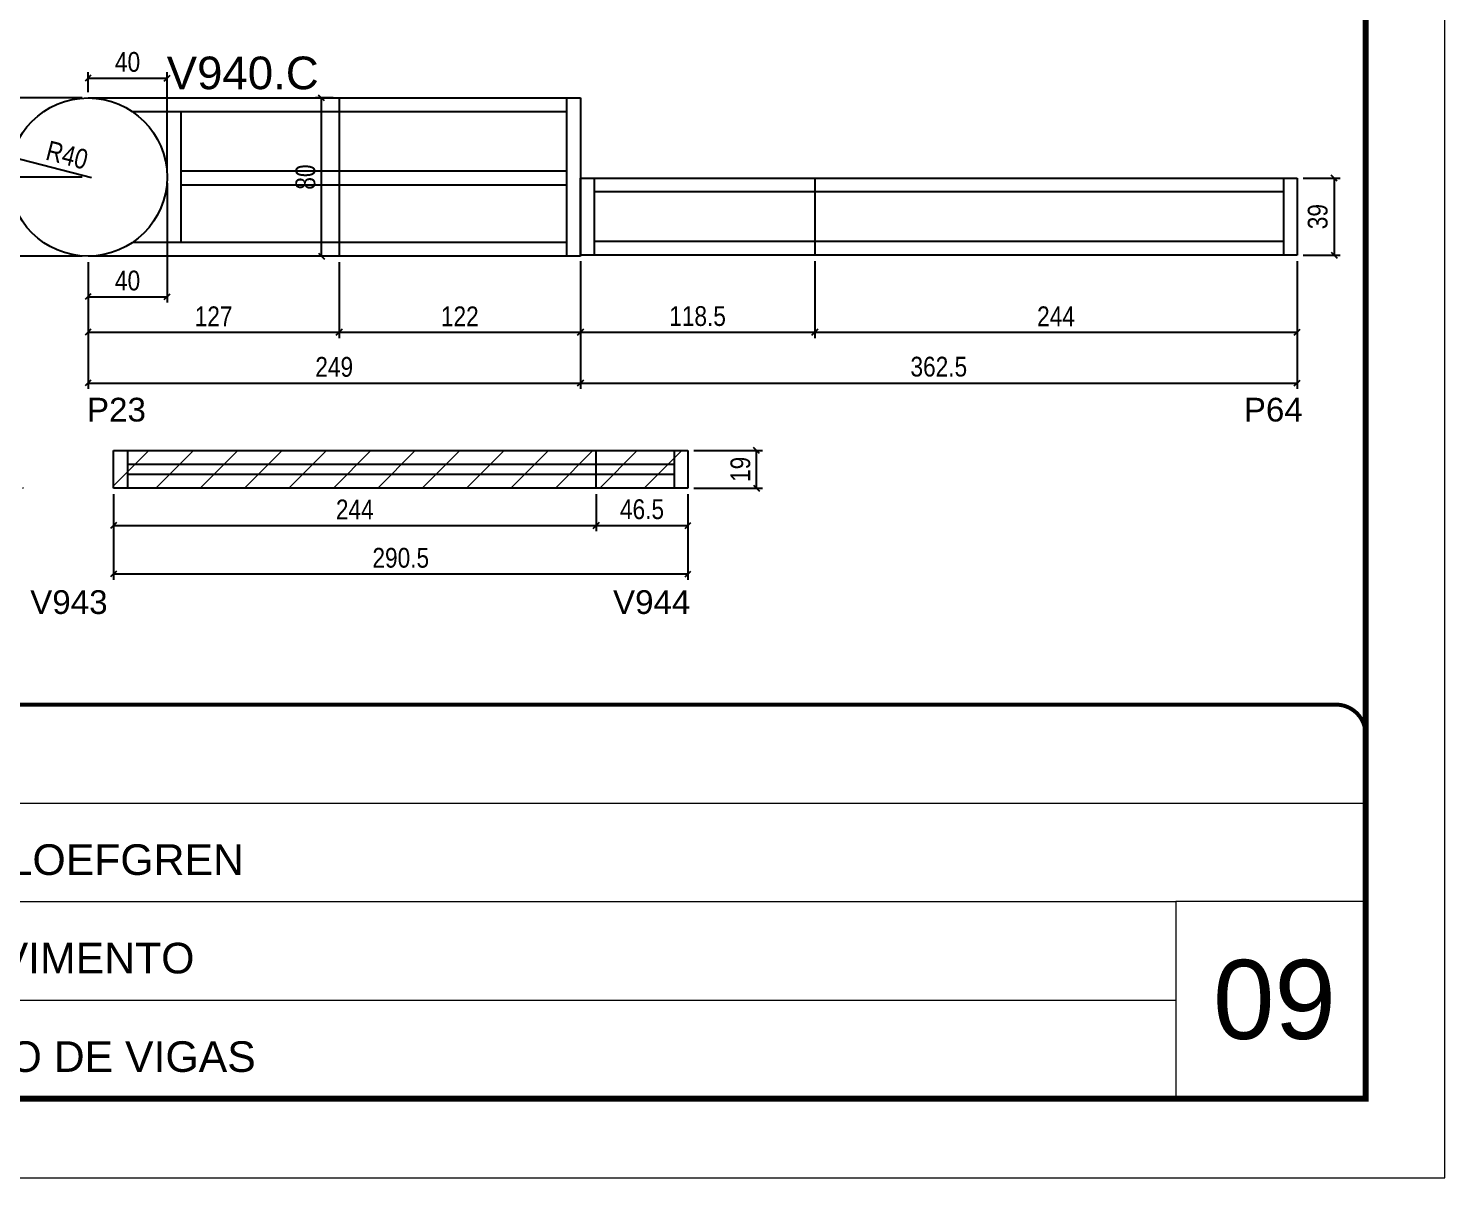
# Model space of a CAD drawing. Extents: x 1959 to 8212, y 239 to 4735.
# Drawn here: x 2728 to 3444, y 1388 to 1969 of the extents above; entities that cross this region are included whole.
import ezdxf

# ---------------------------------------------------------------- set-up
doc = ezdxf.new("R2010")
doc.units = 0
doc.linetypes.add('CONTINUO', pattern=[0])
doc.linetypes.add('DASHED', pattern=[0.75, 0.5, -0.25])
for name, color, linetype in [('5', 5, 'Continuous'), ('COTA', 241, 'Continuous'), ('NOMENCLATURA', 7, 'Continuous'), ('Painéis', 200, 'Continuous'), ('SARR_2.2x7', 40, 'Continuous')]:
    doc.layers.add(name, color=color, linetype=linetype)
for name, color, linetype, lineweight in [('CARIMBO', 255, 'Continuous', 9), ('Folhas', 255, 'Continuous', 9), ('REAPROVEITAMENTO', 251, 'Continuous', 9), ('SARRAFO DE PRESSAO', 251, 'DASHED', 9)]:
    doc.layers.add(name, color=color, linetype=linetype, lineweight=lineweight)
doc.styles.add('ARIAL', font='arial.ttf')
doc.styles.add('COTA TECNICA', font='techl___.ttf', dxfattribs={"height": 10})
doc.styles.get("Standard").update_dxf_attribs({"font": 'arial.ttf'})
doc.dimstyles.new('PAINEL', dxfattribs={"dimtxt": 10, "dimasz": 3, "dimexe": 3, "dimexo": 3, "dimgap": 3, "dimtad": 1, "dimdec": 1, "dimzin": 12, "dimdsep": 46, "dimtxsty": 'COTA TECNICA', "dimblk1": 'OBLIQUE', "dimblk2": 'OBLIQUE', "dimsah": 1, "dimcen": 0.9, "dimclrd": 4, "dimclre": 4, "dimclrt": 240, "dimadec": 1, "dimazin": 3, "dimtfac": 1, "dimtdec": 1, "dimtmove": 0, "dimatfit": 3, "dimfxl": 1, "dimtolj": 1, "dimtzin": 12, "dimarcsym": 0})

# ---------------------------------------------------------------- blocks, each defined once
blk = doc.blocks.new('9999999999')
at = {"color": 30, "linetype": 'CONTINUO'}
for p, q in [((98564.56, 34379.64), (99583.98, 34379.64)), ((98564.56, 34329.83), (99487.98, 34329.83)), ((99583.98, 34329.83), (99487.98, 34329.83)), ((99487.98, 34329.83), (99487.98, 34230.21)), ((98564.56, 34280.02), (99487.98, 34280.02))]:
    blk.add_line(p, q, dxfattribs=at)
at = {"color": 30, "linetype": 'CONTINUO', "const_width": 2}
blk.add_lwpolyline([(99583.98, 34230.21), (99583.98, 34414.45, 0.414214), (99568.98, 34429.45), (98228.98, 34429.45, 0.414214), (98213.98, 34414.45), (98213.98, 34245.21, 0.414214), (98228.98, 34230.21), (99583.98, 34230.21)], format="xyb", dxfattribs=at)
at = {"layer": 'Folhas'}
blk.add_lwpolyline([(98138.98, 34190.21), (99623.98, 34190.21), (99623.98, 35240.21), (98138.98, 35240.21)], close=True, dxfattribs=at)
at = {"layer": 'Folhas', "color": 30, "const_width": 3}
blk.add_lwpolyline([(98213.98, 34230.21), (99583.98, 34230.21), (99583.98, 35200.21), (98213.98, 35200.21)], close=True, dxfattribs=at)
at = {"color": 7, "linetype": 'Continuous', "ltscale": 5, "style": 'ARIAL'}
for s, p in [('LEAF LOEFGREN', (98837.68, 34343.32)), ('1° PAVIMENTO', (98837.68, 34293.51)), ('FUNDO DE VIGAS', (98837.68, 34243.7))]:
    blk.add_text(s, height=15.4829, dxfattribs=at).set_placement(p)
blk = doc.blocks.new('_Oblique')
at = {"color": 0, "linetype": 'ByBlock', "lineweight": -2}
blk.add_line((-0.5, -0.5), (0.5, 0.5), dxfattribs=at)
blk = doc.blocks.new('*D514')
at = {"layer": 'COTA', "color": 4, "lineweight": -2, "transparency": 16777216}
for p, q in [((2770.61, 1733.79), (2770.61, 1690.37)), ((3061.11, 1733.79), (3061.11, 1690.37)), ((2770.61, 1693.37), (3061.11, 1693.37))]:
    blk.add_line(p, q, dxfattribs=at)
at = {"layer": 'Defpoints', "color": 0, "transparency": 16777216}
for p in [(2770.61, 1736.79), (3061.11, 1736.79), (3061.11, 1693.37)]:
    blk.add_point(p, dxfattribs=at)
at = {"layer": 'COTA', "color": 4, "lineweight": -2, "transparency": 16777216, "xscale": 3, "yscale": 3, "zscale": 3, "rotation": 180}
blk.add_blockref('_Oblique', (2770.61, 1693.37), dxfattribs=at)
at = {"layer": 'COTA', "color": 4, "lineweight": -2, "transparency": 16777216, "xscale": 3, "yscale": 3, "zscale": 3}
blk.add_blockref('_Oblique', (3061.11, 1693.37), dxfattribs=at)
at = {"layer": 'COTA', "color": 240, "transparency": 16777216, "insert": (2915.86, 1701.51), "char_height": 10, "attachment_point": 5, "style": 'COTA TECNICA'}
blk.add_mtext('\\A1;290.5', dxfattribs=at)
blk = doc.blocks.new('*D515')
at = {"layer": 'COTA', "color": 4, "lineweight": -2, "transparency": 16777216}
for p, q in [((3064.11, 1755.79), (3098.74, 1755.79)), ((3095.74, 1736.79), (3095.74, 1755.79)), ((3064.11, 1736.79), (3098.74, 1736.79))]:
    blk.add_line(p, q, dxfattribs=at)
at = {"layer": 'Defpoints', "color": 0, "transparency": 16777216}
for p in [(3061.11, 1755.79), (3095.74, 1755.79), (3061.11, 1736.79)]:
    blk.add_point(p, dxfattribs=at)
at = {"layer": 'COTA', "color": 4, "lineweight": -2, "transparency": 16777216, "xscale": 3, "yscale": 3, "zscale": 3}
for p, rotation in [((3095.74, 1755.79), 90), ((3095.74, 1736.79), 270)]:
    blk.add_blockref('_Oblique', p, dxfattribs=dict(at, rotation=rotation))
at = {"layer": 'COTA', "color": 240, "transparency": 16777216, "insert": (3087.65, 1746.29), "char_height": 10, "attachment_point": 5, "rotation": 90, "style": 'COTA TECNICA'}
blk.add_mtext('\\A1;19', dxfattribs=at)
blk = doc.blocks.new('*D517')
at = {"layer": 'COTA', "color": 4, "lineweight": -2, "transparency": 16777216}
for p, q in [((2770.61, 1733.79), (2770.61, 1714.95)), ((3014.61, 1733.79), (3014.61, 1714.95)), ((2770.61, 1717.95), (3014.61, 1717.95))]:
    blk.add_line(p, q, dxfattribs=at)
at = {"layer": 'Defpoints', "color": 0, "transparency": 16777216}
for p in [(2770.61, 1736.79), (3014.61, 1736.79), (3014.61, 1717.95)]:
    blk.add_point(p, dxfattribs=at)
at = {"layer": 'COTA', "color": 4, "lineweight": -2, "transparency": 16777216, "xscale": 3, "yscale": 3, "zscale": 3, "rotation": 180}
blk.add_blockref('_Oblique', (2770.61, 1717.95), dxfattribs=at)
at = {"layer": 'COTA', "color": 4, "lineweight": -2, "transparency": 16777216, "xscale": 3, "yscale": 3, "zscale": 3}
blk.add_blockref('_Oblique', (3014.61, 1717.95), dxfattribs=at)
at = {"layer": 'COTA', "color": 240, "transparency": 16777216, "insert": (2892.61, 1726.02), "char_height": 10, "attachment_point": 5, "style": 'COTA TECNICA'}
blk.add_mtext('\\A1;244', dxfattribs=at)
blk = doc.blocks.new('*D518')
at = {"layer": 'COTA', "color": 4, "lineweight": -2, "transparency": 16777216}
for p, q in [((3014.61, 1733.79), (3014.61, 1714.95)), ((3061.11, 1733.79), (3061.11, 1714.95)), ((3014.61, 1717.95), (3061.11, 1717.95))]:
    blk.add_line(p, q, dxfattribs=at)
at = {"layer": 'Defpoints', "color": 0, "transparency": 16777216}
for p in [(3014.61, 1736.79), (3061.11, 1736.79), (3061.11, 1717.95)]:
    blk.add_point(p, dxfattribs=at)
at = {"layer": 'COTA', "color": 4, "lineweight": -2, "transparency": 16777216, "xscale": 3, "yscale": 3, "zscale": 3, "rotation": 180}
blk.add_blockref('_Oblique', (3014.61, 1717.95), dxfattribs=at)
at = {"layer": 'COTA', "color": 4, "lineweight": -2, "transparency": 16777216, "xscale": 3, "yscale": 3, "zscale": 3}
blk.add_blockref('_Oblique', (3061.11, 1717.95), dxfattribs=at)
at = {"layer": 'COTA', "color": 240, "transparency": 16777216, "insert": (3037.86, 1726.06), "char_height": 10, "attachment_point": 5, "style": 'COTA TECNICA'}
blk.add_mtext('\\A1;46.5', dxfattribs=at)
blk = doc.blocks.new('*D529')
at = {"layer": 'COTA', "color": 4, "lineweight": -2, "transparency": 16777216}
for p, q in [((2757.7, 1851.1), (2757.7, 1786.95)), ((3006.7, 1851.1), (3006.7, 1786.95)), ((2757.7, 1789.95), (3006.7, 1789.95))]:
    blk.add_line(p, q, dxfattribs=at)
at = {"layer": 'Defpoints', "color": 0, "transparency": 16777216}
for p in [(2757.7, 1854.1), (3006.7, 1854.1), (3006.7, 1789.95)]:
    blk.add_point(p, dxfattribs=at)
at = {"layer": 'COTA', "color": 4, "lineweight": -2, "transparency": 16777216, "xscale": 3, "yscale": 3, "zscale": 3, "rotation": 180}
blk.add_blockref('_Oblique', (2757.7, 1789.95), dxfattribs=at)
at = {"layer": 'COTA', "color": 4, "lineweight": -2, "transparency": 16777216, "xscale": 3, "yscale": 3, "zscale": 3}
blk.add_blockref('_Oblique', (3006.7, 1789.95), dxfattribs=at)
at = {"layer": 'COTA', "color": 240, "transparency": 16777216, "insert": (2882.2, 1798.06), "char_height": 10, "attachment_point": 5, "style": 'COTA TECNICA'}
blk.add_mtext('\\A1;249', dxfattribs=at)
blk = doc.blocks.new('*D530')
at = {"layer": 'COTA', "color": 4, "lineweight": -2, "transparency": 16777216}
for p, q in [((3006.7, 1851.6), (3006.7, 1786.95)), ((3369.2, 1851.6), (3369.2, 1786.95)), ((3006.7, 1789.95), (3369.2, 1789.95))]:
    blk.add_line(p, q, dxfattribs=at)
at = {"layer": 'Defpoints', "color": 0, "transparency": 16777216}
for p in [(3006.7, 1854.6), (3369.2, 1854.6), (3369.2, 1789.95)]:
    blk.add_point(p, dxfattribs=at)
at = {"layer": 'COTA', "color": 4, "lineweight": -2, "transparency": 16777216, "xscale": 3, "yscale": 3, "zscale": 3, "rotation": 180}
blk.add_blockref('_Oblique', (3006.7, 1789.95), dxfattribs=at)
at = {"layer": 'COTA', "color": 4, "lineweight": -2, "transparency": 16777216, "xscale": 3, "yscale": 3, "zscale": 3}
blk.add_blockref('_Oblique', (3369.2, 1789.95), dxfattribs=at)
at = {"layer": 'COTA', "color": 240, "transparency": 16777216, "insert": (3187.95, 1798.17), "char_height": 10, "attachment_point": 5, "style": 'COTA TECNICA'}
blk.add_mtext('\\A1;362.5', dxfattribs=at)
blk = doc.blocks.new('*D531')
at = {"layer": 'COTA', "color": 4, "lineweight": -2, "transparency": 16777216}
for p, q in [((3372.2, 1893.6), (3390.85, 1893.6)), ((3387.85, 1893.6), (3387.85, 1854.6)), ((3372.2, 1854.6), (3390.85, 1854.6))]:
    blk.add_line(p, q, dxfattribs=at)
at = {"layer": 'Defpoints', "color": 0, "transparency": 16777216}
for p in [(3369.2, 1893.6), (3369.2, 1854.6), (3387.85, 1854.6)]:
    blk.add_point(p, dxfattribs=at)
at = {"layer": 'COTA', "color": 4, "lineweight": -2, "transparency": 16777216, "xscale": 3, "yscale": 3, "zscale": 3}
for p, rotation in [((3387.85, 1893.6), 90), ((3387.85, 1854.6), 270)]:
    blk.add_blockref('_Oblique', p, dxfattribs=dict(at, rotation=rotation))
at = {"layer": 'COTA', "color": 240, "transparency": 16777216, "insert": (3379.6, 1874.1), "char_height": 10, "attachment_point": 5, "rotation": 90, "style": 'COTA TECNICA'}
blk.add_mtext('\\A1;39', dxfattribs=at)
blk = doc.blocks.new('*D532')
at = {"layer": 'COTA', "color": 4, "lineweight": -2, "transparency": 16777216}
blk.add_line((2759.38, 1893.66), (2718.97, 1904.1), dxfattribs=at)
at = {"layer": 'Defpoints', "color": 0, "transparency": 16777216}
for p in [(2718.97, 1904.1), (2757.7, 1894.1)]:
    blk.add_point(p, dxfattribs=at)
at = {"layer": 'COTA', "color": 4, "lineweight": -2, "transparency": 16777216, "xscale": 3, "yscale": 3, "zscale": 3, "rotation": 165.5261250848418}
blk.add_blockref('_Oblique', (2718.97, 1904.1), dxfattribs=at)
at = {"layer": 'COTA', "color": 240, "transparency": 16777216, "insert": (2747.1, 1905.2), "char_height": 10, "attachment_point": 5, "rotation": 345.52613, "style": 'COTA TECNICA'}
blk.add_mtext('\\A1;R40', dxfattribs=at)
blk = doc.blocks.new('*D533')
at = {"layer": 'COTA', "color": 4, "lineweight": -2, "transparency": 16777216}
for p, q in [((2797.7, 1891.1), (2797.7, 1830.62)), ((2757.7, 1851.1), (2757.7, 1830.62)), ((2757.7, 1833.62), (2797.7, 1833.62))]:
    blk.add_line(p, q, dxfattribs=at)
at = {"layer": 'Defpoints', "color": 0, "transparency": 16777216}
for p in [(2797.7, 1894.1), (2757.7, 1854.1), (2797.7, 1833.62)]:
    blk.add_point(p, dxfattribs=at)
at = {"layer": 'COTA', "color": 4, "lineweight": -2, "transparency": 16777216, "xscale": 3, "yscale": 3, "zscale": 3, "rotation": 180}
blk.add_blockref('_Oblique', (2757.7, 1833.62), dxfattribs=at)
at = {"layer": 'COTA', "color": 4, "lineweight": -2, "transparency": 16777216, "xscale": 3, "yscale": 3, "zscale": 3}
blk.add_blockref('_Oblique', (2797.7, 1833.62), dxfattribs=at)
at = {"layer": 'COTA', "color": 240, "transparency": 16777216, "insert": (2777.7, 1841.72), "char_height": 10, "attachment_point": 5, "style": 'COTA TECNICA'}
blk.add_mtext('\\A1;40', dxfattribs=at)
blk = doc.blocks.new('*D534')
at = {"layer": 'COTA', "color": 4, "lineweight": -2, "transparency": 16777216}
for p, q in [((2754.7, 1894.1), (2709.47, 1894.1)), ((2712.47, 1854.1), (2712.47, 1894.1)), ((2754.7, 1854.1), (2709.47, 1854.1))]:
    blk.add_line(p, q, dxfattribs=at)
at = {"layer": 'Defpoints', "color": 0, "transparency": 16777216}
for p in [(2712.47, 1894.1), (2757.7, 1894.1), (2757.7, 1854.1)]:
    blk.add_point(p, dxfattribs=at)
at = {"layer": 'COTA', "color": 4, "lineweight": -2, "transparency": 16777216, "xscale": 3, "yscale": 3, "zscale": 3}
for p, rotation in [((2712.47, 1894.1), 90), ((2712.47, 1854.1), 270)]:
    blk.add_blockref('_Oblique', p, dxfattribs=dict(at, rotation=rotation))
at = {"layer": 'COTA', "color": 240, "transparency": 16777216, "insert": (2704.37, 1874.1), "char_height": 10, "attachment_point": 5, "rotation": 90, "style": 'COTA TECNICA'}
blk.add_mtext('\\A1;40', dxfattribs=at)
blk = doc.blocks.new('*D535')
at = {"layer": 'COTA', "color": 4, "lineweight": -2, "transparency": 16777216}
for p, q in [((2754.7, 1934.1), (2709.47, 1934.1)), ((2712.47, 1894.1), (2712.47, 1934.1)), ((2754.7, 1894.1), (2709.47, 1894.1))]:
    blk.add_line(p, q, dxfattribs=at)
at = {"layer": 'Defpoints', "color": 0, "transparency": 16777216}
for p in [(2712.47, 1934.1), (2757.7, 1934.1), (2757.7, 1894.1)]:
    blk.add_point(p, dxfattribs=at)
at = {"layer": 'COTA', "color": 4, "lineweight": -2, "transparency": 16777216, "xscale": 3, "yscale": 3, "zscale": 3}
for p, rotation in [((2712.47, 1934.1), 90), ((2712.47, 1894.1), 270)]:
    blk.add_blockref('_Oblique', p, dxfattribs=dict(at, rotation=rotation))
at = {"layer": 'COTA', "color": 240, "transparency": 16777216, "insert": (2704.37, 1914.1), "char_height": 10, "attachment_point": 5, "rotation": 90, "style": 'COTA TECNICA'}
blk.add_mtext('\\A1;40', dxfattribs=at)
blk = doc.blocks.new('*D536')
at = {"layer": 'COTA', "color": 4, "lineweight": -2, "transparency": 16777216}
for p, q in [((2757.7, 1937.1), (2757.7, 1947.17)), ((2757.7, 1944.17), (2797.7, 1944.17)), ((2797.7, 1897.1), (2797.7, 1947.17))]:
    blk.add_line(p, q, dxfattribs=at)
at = {"layer": 'Defpoints', "color": 0, "transparency": 16777216}
for p in [(2797.7, 1944.17), (2757.7, 1934.1), (2797.7, 1894.1)]:
    blk.add_point(p, dxfattribs=at)
at = {"layer": 'COTA', "color": 4, "lineweight": -2, "transparency": 16777216, "xscale": 3, "yscale": 3, "zscale": 3, "rotation": 180}
blk.add_blockref('_Oblique', (2757.7, 1944.17), dxfattribs=at)
at = {"layer": 'COTA', "color": 4, "lineweight": -2, "transparency": 16777216, "xscale": 3, "yscale": 3, "zscale": 3}
blk.add_blockref('_Oblique', (2797.7, 1944.17), dxfattribs=at)
at = {"layer": 'COTA', "color": 240, "transparency": 16777216, "insert": (2777.7, 1952.28), "char_height": 10, "attachment_point": 5, "style": 'COTA TECNICA'}
blk.add_mtext('\\A1;40', dxfattribs=at)
blk = doc.blocks.new('*D537')
at = {"layer": 'COTA', "color": 4, "lineweight": -2, "transparency": 16777216}
for p, q in [((2881.7, 1934.1), (2872.8, 1934.1)), ((2875.8, 1854.1), (2875.8, 1934.1)), ((2881.7, 1854.1), (2872.8, 1854.1))]:
    blk.add_line(p, q, dxfattribs=at)
at = {"layer": 'Defpoints', "color": 0, "transparency": 16777216}
for p in [(2875.8, 1934.1), (2884.7, 1934.1), (2884.7, 1854.1)]:
    blk.add_point(p, dxfattribs=at)
at = {"layer": 'COTA', "color": 4, "lineweight": -2, "transparency": 16777216, "xscale": 3, "yscale": 3, "zscale": 3}
for p, rotation in [((2875.8, 1934.1), 90), ((2875.8, 1854.1), 270)]:
    blk.add_blockref('_Oblique', p, dxfattribs=dict(at, rotation=rotation))
at = {"layer": 'COTA', "color": 240, "transparency": 16777216, "insert": (2867.68, 1894.1), "char_height": 10, "attachment_point": 5, "rotation": 90, "style": 'COTA TECNICA'}
blk.add_mtext('\\A1;80', dxfattribs=at)
blk = doc.blocks.new('*D538')
at = {"layer": 'COTA', "color": 4, "lineweight": -2, "transparency": 16777216}
for p, q in [((3006.7, 1851.6), (3006.7, 1812.62)), ((3125.2, 1851.6), (3125.2, 1812.62)), ((3006.7, 1815.62), (3125.2, 1815.62))]:
    blk.add_line(p, q, dxfattribs=at)
at = {"layer": 'Defpoints', "color": 0, "transparency": 16777216}
for p in [(3006.7, 1854.6), (3125.2, 1854.6), (3125.2, 1815.62)]:
    blk.add_point(p, dxfattribs=at)
at = {"layer": 'COTA', "color": 4, "lineweight": -2, "transparency": 16777216, "xscale": 3, "yscale": 3, "zscale": 3, "rotation": 180}
blk.add_blockref('_Oblique', (3006.7, 1815.62), dxfattribs=at)
at = {"layer": 'COTA', "color": 4, "lineweight": -2, "transparency": 16777216, "xscale": 3, "yscale": 3, "zscale": 3}
blk.add_blockref('_Oblique', (3125.2, 1815.62), dxfattribs=at)
at = {"layer": 'COTA', "color": 240, "transparency": 16777216, "insert": (3065.95, 1823.75), "char_height": 10, "attachment_point": 5, "style": 'COTA TECNICA'}
blk.add_mtext('\\A1;118.5', dxfattribs=at)
blk = doc.blocks.new('*D539')
at = {"layer": 'COTA', "color": 4, "lineweight": -2, "transparency": 16777216}
for p, q in [((3125.2, 1851.6), (3125.2, 1812.62)), ((3369.2, 1851.6), (3369.2, 1812.62)), ((3125.2, 1815.62), (3369.2, 1815.62))]:
    blk.add_line(p, q, dxfattribs=at)
at = {"layer": 'Defpoints', "color": 0, "transparency": 16777216}
for p in [(3125.2, 1854.6), (3369.2, 1854.6), (3369.2, 1815.62)]:
    blk.add_point(p, dxfattribs=at)
at = {"layer": 'COTA', "color": 4, "lineweight": -2, "transparency": 16777216, "xscale": 3, "yscale": 3, "zscale": 3, "rotation": 180}
blk.add_blockref('_Oblique', (3125.2, 1815.62), dxfattribs=at)
at = {"layer": 'COTA', "color": 4, "lineweight": -2, "transparency": 16777216, "xscale": 3, "yscale": 3, "zscale": 3}
blk.add_blockref('_Oblique', (3369.2, 1815.62), dxfattribs=at)
at = {"layer": 'COTA', "color": 240, "transparency": 16777216, "insert": (3247.2, 1823.7), "char_height": 10, "attachment_point": 5, "style": 'COTA TECNICA'}
blk.add_mtext('\\A1;244', dxfattribs=at)
blk = doc.blocks.new('*D540')
at = {"layer": 'COTA', "color": 4, "lineweight": -2, "transparency": 16777216}
for p, q in [((2757.7, 1851.1), (2757.7, 1812.62)), ((2884.7, 1851.1), (2884.7, 1812.62)), ((2757.7, 1815.62), (2884.7, 1815.62))]:
    blk.add_line(p, q, dxfattribs=at)
at = {"layer": 'Defpoints', "color": 0, "transparency": 16777216}
for p in [(2757.7, 1854.1), (2884.7, 1854.1), (2884.7, 1815.62)]:
    blk.add_point(p, dxfattribs=at)
at = {"layer": 'COTA', "color": 4, "lineweight": -2, "transparency": 16777216, "xscale": 3, "yscale": 3, "zscale": 3, "rotation": 180}
blk.add_blockref('_Oblique', (2757.7, 1815.62), dxfattribs=at)
at = {"layer": 'COTA', "color": 4, "lineweight": -2, "transparency": 16777216, "xscale": 3, "yscale": 3, "zscale": 3}
blk.add_blockref('_Oblique', (2884.7, 1815.62), dxfattribs=at)
at = {"layer": 'COTA', "color": 240, "transparency": 16777216, "insert": (2821.2, 1823.7), "char_height": 10, "attachment_point": 5, "style": 'COTA TECNICA'}
blk.add_mtext('\\A1;127', dxfattribs=at)
blk = doc.blocks.new('*D541')
at = {"layer": 'COTA', "color": 4, "lineweight": -2, "transparency": 16777216}
for p, q in [((2884.7, 1851.1), (2884.7, 1812.62)), ((3006.7, 1851.1), (3006.7, 1812.62)), ((2884.7, 1815.62), (3006.7, 1815.62))]:
    blk.add_line(p, q, dxfattribs=at)
at = {"layer": 'Defpoints', "color": 0, "transparency": 16777216}
for p in [(2884.7, 1854.1), (3006.7, 1854.1), (3006.7, 1815.62)]:
    blk.add_point(p, dxfattribs=at)
at = {"layer": 'COTA', "color": 4, "lineweight": -2, "transparency": 16777216, "xscale": 3, "yscale": 3, "zscale": 3, "rotation": 180}
blk.add_blockref('_Oblique', (2884.7, 1815.62), dxfattribs=at)
at = {"layer": 'COTA', "color": 4, "lineweight": -2, "transparency": 16777216, "xscale": 3, "yscale": 3, "zscale": 3}
blk.add_blockref('_Oblique', (3006.7, 1815.62), dxfattribs=at)
at = {"layer": 'COTA', "color": 240, "transparency": 16777216, "insert": (2945.7, 1823.68), "char_height": 10, "attachment_point": 5, "style": 'COTA TECNICA'}
blk.add_mtext('\\A1;122', dxfattribs=at)

msp = doc.modelspace()

# ---------------------------------------------------------------- hatches: boundary and pattern name
at = {"layer": 'REAPROVEITAMENTO'}
h = msp.add_hatch(dxfattribs=at)
h.set_pattern_fill('ANSI31', color=256, scale=5, style=0)
h.paths.add_polyline_path([(2308, 1755.79), (2064, 1755.79), (2064, 1736.79), (2308, 1736.79)])
h.paths.add_polyline_path([(2552, 1755.79), (2308, 1755.79), (2308, 1736.79), (2552, 1736.79)])
h.paths.add_polyline_path([(2725, 1755.79), (2552, 1755.79), (2552, 1736.79), (2725, 1736.79)])
h.paths.add_polyline_path([(3014.61, 1755.79), (2770.61, 1755.79), (2770.61, 1736.79), (3014.61, 1736.79)])
h.paths.add_polyline_path([(3061.11, 1755.79), (3014.61, 1755.79), (3014.61, 1736.79), (3061.11, 1736.79)])

# ---------------------------------------------------------------- linework, layer by layer
at = {"layer": 'Painéis'}
for p, q in [((2757.7, 1934.1), (3006.7, 1934.1)), ((2884.7, 1934.1), (2884.7, 1854.1)), ((3006.7, 1934.1), (3006.7, 1854.1)), ((3006.7, 1854.6), (3006.7, 1893.6)), ((3006.7, 1893.6), (3369.2, 1893.6)), ((3125.2, 1893.6), (3125.2, 1854.6)), ((3369.2, 1893.6), (3369.2, 1854.6)), ((3006.7, 1854.1), (2757.7, 1854.1)), ((3369.2, 1854.6), (3006.7, 1854.6)), ((2770.61, 1736.79), (2770.61, 1755.79)), ((2770.61, 1755.79), (3061.11, 1755.79)), ((3014.61, 1736.79), (3014.61, 1755.79)), ((3061.11, 1755.79), (3061.11, 1736.79)), ((3061.11, 1736.79), (2770.61, 1736.79))]:
    msp.add_line(p, q, dxfattribs=at)
at = {"layer": 'Painéis', "linetype": 'Continuous'}
msp.add_circle((2757.7, 1894.1), 40, dxfattribs=at)
at = {"layer": 'SARR_2.2x7', "linetype": 'Continuous'}
for p, q in [((2999.7, 1934.1), (2999.7, 1854.1)), ((2884.7, 1927.1), (2780.3, 1927.1)), ((2804.7, 1927.1), (2804.7, 1861.1)), ((2999.7, 1927.1), (2884.7, 1927.1)), ((2884.7, 1897.08), (2804.7, 1897.08)), ((2999.7, 1897.08), (2884.7, 1897.08)), ((3013.7, 1893.6), (3013.7, 1854.6)), ((3362.2, 1893.6), (3362.2, 1854.6)), ((2884.7, 1890.08), (2804.7, 1890.08)), ((2999.7, 1890.08), (2884.7, 1890.08)), ((3125.2, 1886.6), (3013.7, 1886.6)), ((3362.2, 1886.6), (3125.2, 1886.6)), ((2884.7, 1861.1), (2780.3, 1861.1)), ((2999.7, 1861.1), (2884.7, 1861.1)), ((3125.2, 1861.6), (3013.7, 1861.6)), ((3362.2, 1861.6), (3125.2, 1861.6)), ((2777.61, 1755.79), (2777.61, 1736.79)), ((3054.11, 1755.79), (3054.11, 1736.79)), ((3054.11, 1748.79), (2777.61, 1748.79)), ((2777.61, 1743.79), (3054.11, 1743.79))]:
    msp.add_line(p, q, dxfattribs=at)

# ---------------------------------------------------------------- block references
at = {"layer": 'SARRAFO DE PRESSAO', "color": 6, "linetype": 'ByBlock'}
msp.add_blockref('9999999999', (-96180.21, -32802.14), dxfattribs=at)

# ---------------------------------------------------------------- texts
at = {"layer": '5', "linetype": 'Continuous'}
for s, rotation, p in [('P23', 359.99996, (2757.17, 1770.49)), ('P64', 359.99996, (3342.19, 1770.49)), ('V943', 0.00004, (2728.46, 1673.16)), ('V944', 0.00004, (3023.19, 1673.16))]:
    msp.add_text(s, height=12, rotation=rotation, dxfattribs=at).set_placement(p)
at = {"layer": 'CARIMBO', "style": 'ARIAL'}
msp.add_text('09', height=40, dxfattribs=at).set_placement((3326.63, 1458.21))
at = {"layer": 'NOMENCLATURA', "linetype": 'Continuous'}
msp.add_text('V940.C', height=16.5, dxfattribs=at).set_placement((2797.49, 1938.54))

# ---------------------------------------------------------------- dimensions: what is measured, and where the dimension line sits
at = {"layer": 'COTA'}
for base, p1, p2, picture, middle in [((2797.7, 1944.17), (2757.7, 1934.1), (2797.7, 1894.1), '*D536', (2777.7, 1952.28)), ((2797.7, 1833.62), (2757.7, 1854.1), (2797.7, 1894.1), '*D533', (2777.7, 1841.72)), ((3006.7, 1789.95), (2757.7, 1854.1), (3006.7, 1854.1), '*D529', (2882.2, 1798.06)), ((2884.7, 1815.62), (2757.7, 1854.1), (2884.7, 1854.1), '*D540', (2821.2, 1823.7)), ((3369.2, 1789.95), (3006.7, 1854.6), (3369.2, 1854.6), '*D530', (3187.95, 1798.17)), ((3125.2, 1815.62), (3006.7, 1854.6), (3125.2, 1854.6), '*D538', (3065.95, 1823.75)), ((3061.11, 1693.37), (2770.61, 1736.79), (3061.11, 1736.79), '*D514', (2915.86, 1701.51)), ((3014.61, 1717.95), (2770.61, 1736.79), (3014.61, 1736.79), '*D517', (2892.61, 1726.02))]:
    dim = msp.add_linear_dim(base=base, p1=p1, p2=p2, dimstyle='PAINEL', dxfattribs=at)
    dim.commit()
    dim.dimension.update_dxf_attribs({"geometry": picture, "text_midpoint": middle})
dim = msp.add_linear_dim(base=(2712.47, 1934.1), p1=(2757.7, 1894.1), p2=(2757.7, 1934.1), angle=90, dimstyle='PAINEL', override={"dimtmove": 1}, dxfattribs=at)
dim.commit()
dim.dimension.update_dxf_attribs({"geometry": '*D535', "text_midpoint": (2704.37, 1914.1)})
for base, p1, p2, picture, middle in [((2875.8, 1934.1), (2884.7, 1854.1), (2884.7, 1934.1), '*D537', (2867.68, 1894.1)), ((2712.47, 1894.1), (2757.7, 1854.1), (2757.7, 1894.1), '*D534', (2704.37, 1874.1)), ((3387.85, 1854.6), (3369.2, 1893.6), (3369.2, 1854.6), '*D531', (3379.6, 1874.1)), ((3095.74, 1755.79), (3061.11, 1736.79), (3061.11, 1755.79), '*D515', (3087.65, 1746.29))]:
    dim = msp.add_linear_dim(base=base, p1=p1, p2=p2, angle=90, dimstyle='PAINEL', dxfattribs=at)
    dim.commit()
    dim.dimension.update_dxf_attribs({"geometry": picture, "text_midpoint": middle})
dim = msp.add_radius_dim(center=(2757.7, 1894.1), mpoint=(2718.97, 1904.1), dimstyle='PAINEL', dxfattribs=at)
dim.commit()
dim.dimension.update_dxf_attribs({"geometry": '*D532', "text_midpoint": (2745.08, 1897.36), "dimtype": 164})
for base, p1, p2, picture, middle in [((3006.7, 1815.62), (2884.7, 1854.1), (3006.7, 1854.1), '*D541', (2945.7, 1823.68)), ((3369.2, 1815.62), (3125.2, 1854.6), (3369.2, 1854.6), '*D539', (3247.2, 1823.7)), ((3061.11, 1717.95), (3014.61, 1736.79), (3061.11, 1736.79), '*D518', (3037.86, 1726.06))]:
    dim = msp.add_linear_dim(base=base, p1=p1, p2=p2, dimstyle='PAINEL', override={"dimtmove": 1}, dxfattribs=at)
    dim.commit()
    dim.dimension.update_dxf_attribs({"geometry": picture, "text_midpoint": middle})

doc.saveas('drawing.dxf')
